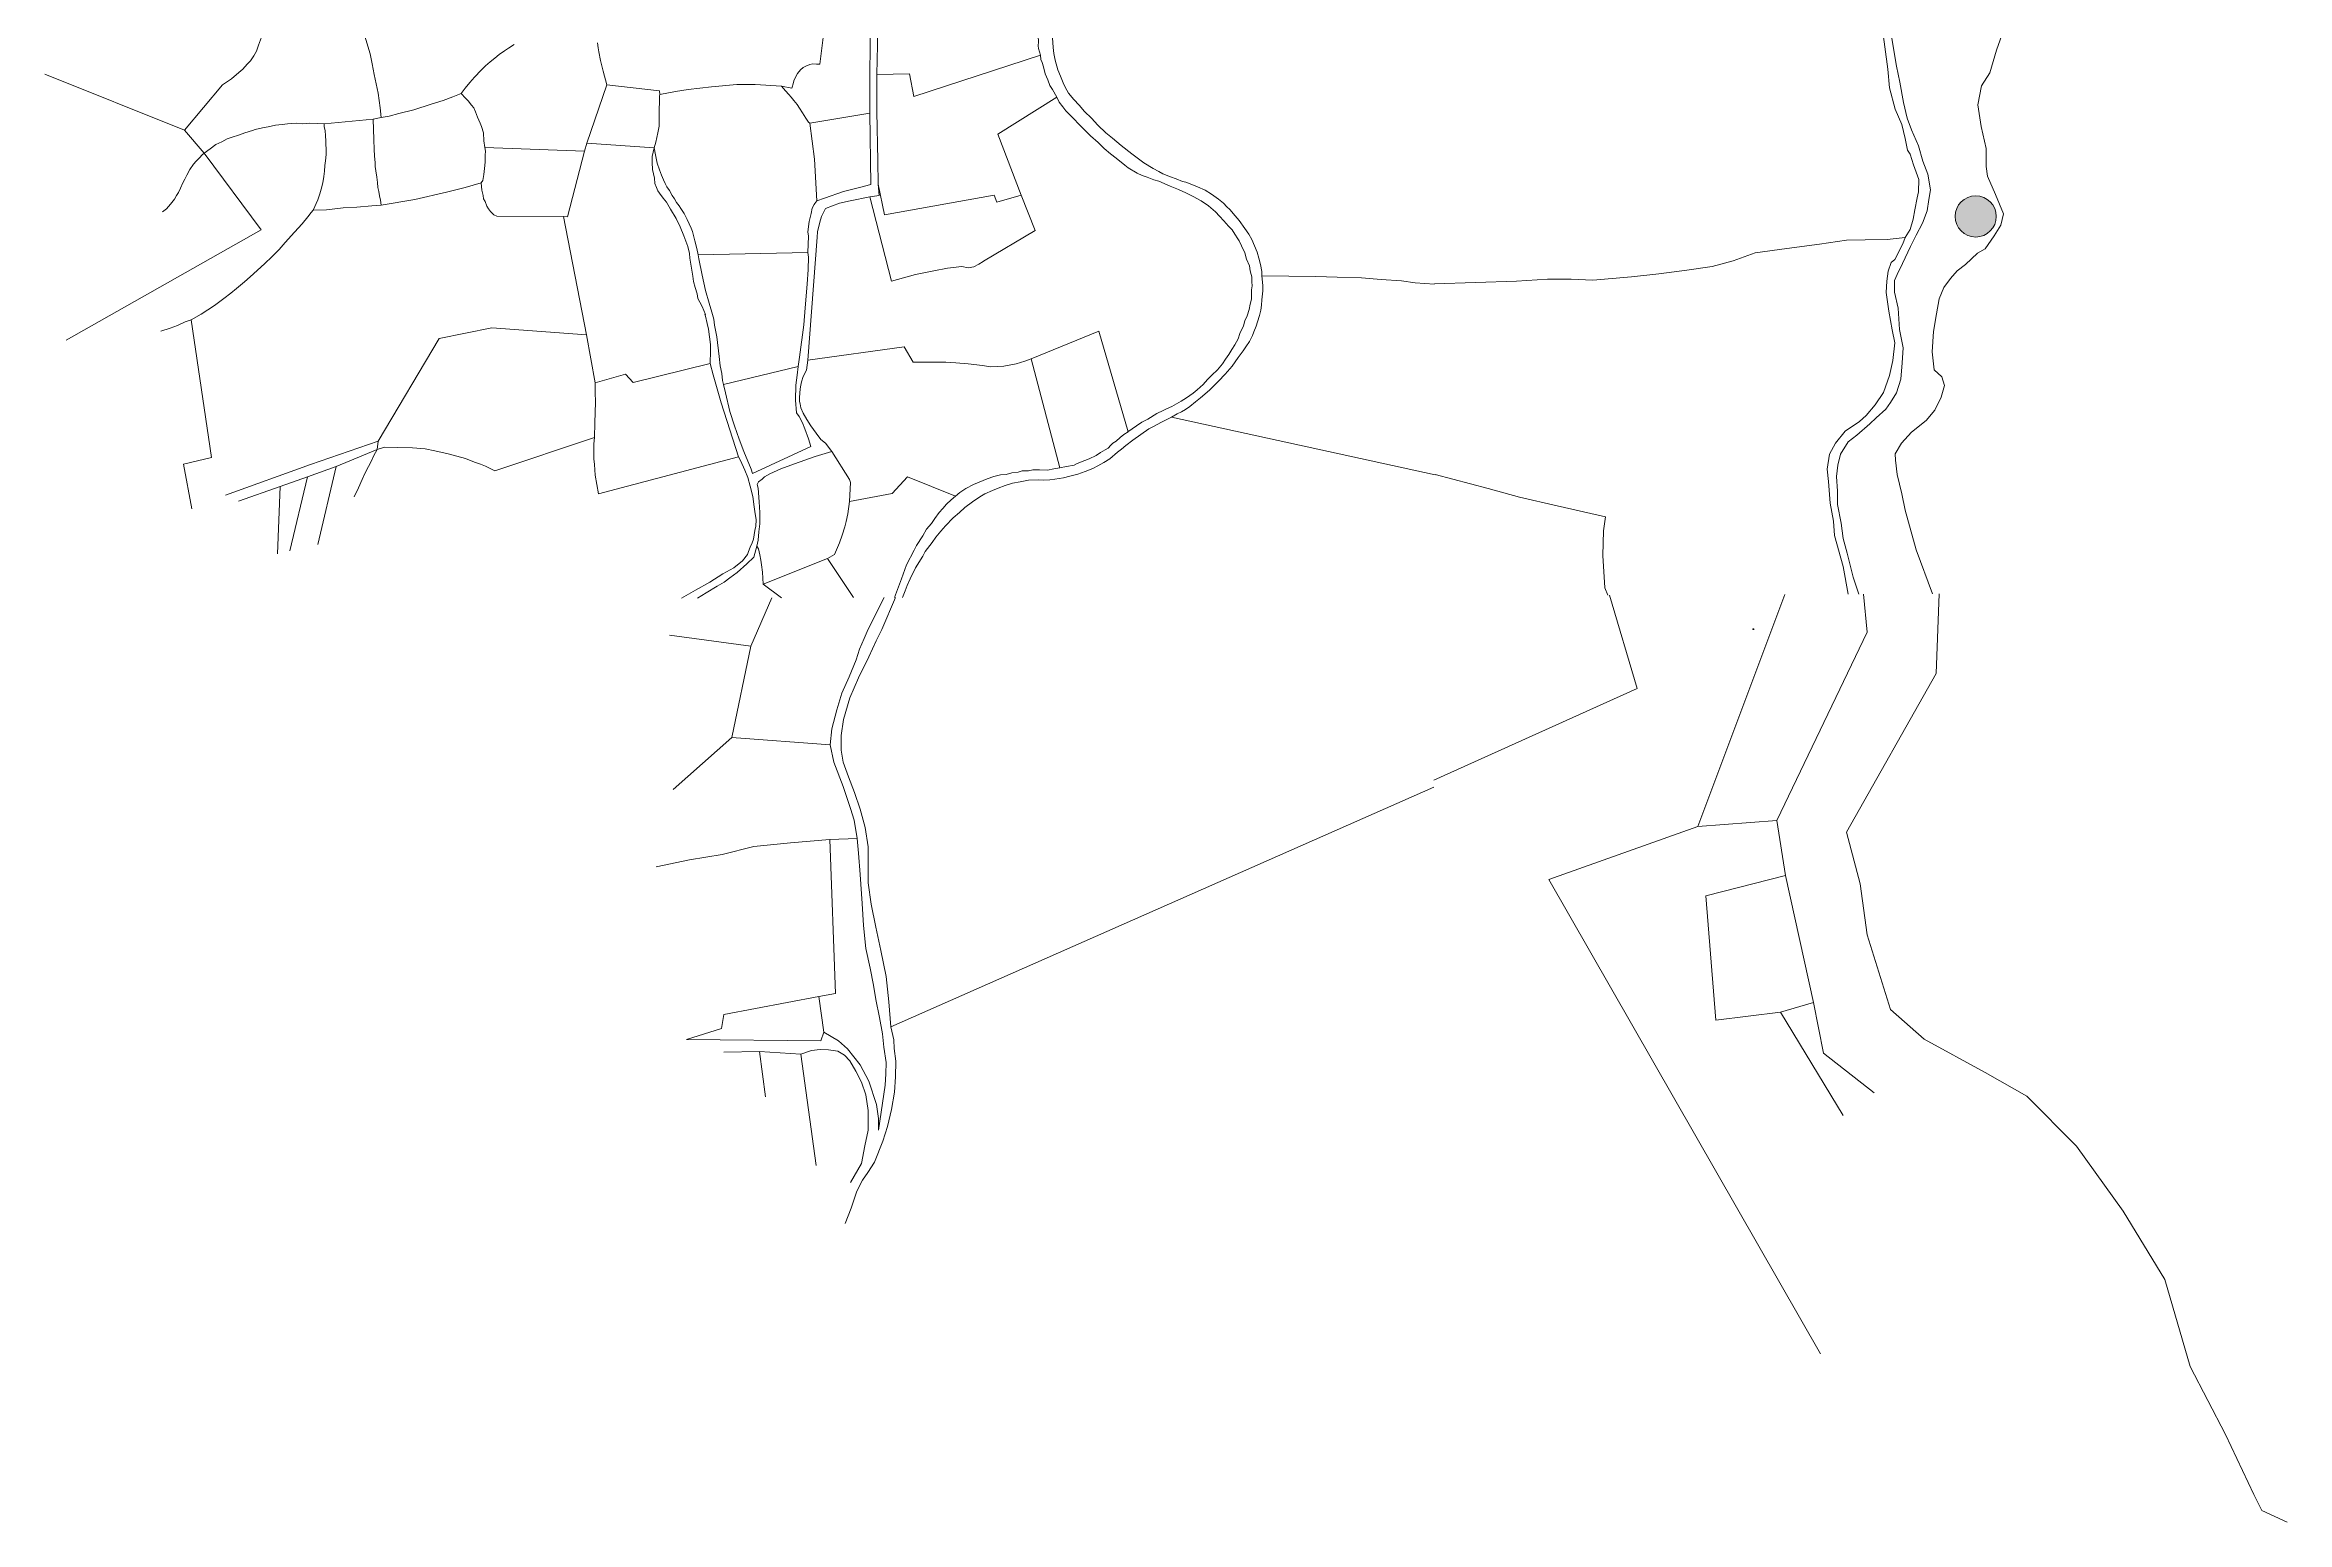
# Model space of a CAD drawing. Header units: millimetres. Extents: x 612319 to 615713, y 1315830 to 1319872.
# Drawn here: x 612319 to 614967, y 1315830 to 1317574 of the extents above; entities that cross this region are included whole.
import ezdxf
from ezdxf.enums import TextEntityAlignment as Align

# ---------------------------------------------------------------- set-up
doc = ezdxf.new("R2010")
doc.units = ezdxf.units.MM
doc.header["$PDMODE"] = 35
doc.header["$PDSIZE"] = 0.5
for name, color, linetype in [('-3', 7, 'Continuous'), ('-4', 7, 'Continuous'), ('2', 7, 'Continuous'), ('3', 7, 'Continuous')]:
    doc.layers.add(name, color=color, linetype=linetype)
doc.styles.get("Standard").update_dxf_attribs({"font": 'TCCM____.TTF'})

msp = doc.modelspace()

# ---------------------------------------------------------------- hatches: boundary and pattern name
at = {"lineweight": 0}
h = msp.add_hatch(color=9, dxfattribs=at)
h.dxf.hatch_style = 1
h.paths.add_polyline_path([(614574.923, 1317371.252, 1), (614623.548, 1317371.252, 1)])

# ---------------------------------------------------------------- linework, layer by layer
at = {"layer": '-3', "color": 1, "lineweight": 0}
msp.add_lwpolyline([(614166.896, 1316924.19), (614199.586, 1316813.775), (613959.244, 1316705.552)], dxfattribs=at)
at = {"layer": '-4', "color": 1, "lineweight": 0}
for p, q in [((614373.627, 1316924.912), (614271.043, 1316651.178)), ((614271.043, 1316651.178), (614095.275, 1316588.496)), ((614271.043, 1316651.178), (614364.305, 1316658.212)), ((614374.495, 1316593.068), (614364.305, 1316658.212)), ((614280.666, 1316568.997), (614374.495, 1316593.068)), ((614407.509, 1316443.151), (614374.495, 1316593.068)), ((614095.275, 1316588.496), (614415.977, 1316028.318)), ((614292.351, 1316422.209), (614280.666, 1316568.997)), ((614368.6, 1316431.849), (614407.509, 1316443.151)), ((614368.6, 1316431.849), (614292.351, 1316422.209)), ((614442.613, 1316309.757), (614368.6, 1316431.849))]:
    msp.add_line(p, q, dxfattribs=at)
for points in [[(614364.305, 1316658.212), (614471.017, 1316880.609), (614466.852, 1316925.237)], [(614555.996, 1316925.549), (614552.651, 1316831.48), (614446.824, 1316644.431), (614462.871, 1316583.334), (614471.045, 1316523.03), (614498.685, 1316434.933), (614538.45, 1316399.945), (614610.464, 1316360.515), (614659.399, 1316332.615), (614718.388, 1316273.65), (614773.251, 1316196.898), (614822.512, 1316116.351), (614852.641, 1316013.494), (614894.027, 1315933.231), (614927.824, 1315862.405), (614937.158, 1315843.551), (614966.998, 1315829.762)], [(614479.29, 1316336.581), (614419.496, 1316383.341), (614407.509, 1316443.151)]]:
    msp.add_lwpolyline(points, dxfattribs=at)
at = {"color": 1, "lineweight": 0}
for centre, radius in [((614599.235, 1317371.252), 24.313), ((614336.619, 1316883.963), 0.5)]:
    msp.add_circle(centre, radius, dxfattribs=at)
msp.add_point((614336.619, 1316883.963), dxfattribs=at)
at = {"layer": '2', "color": 1, "lineweight": 0}
for p, q in [((613243.894, 1317626.496), (613234.411, 1317551.115)), ((612569.045, 1317566.34), (612571.496, 1317573.314)), ((612571.496, 1317573.314), (612574.977, 1317582.695)), ((612695.845, 1317588.134), (612703.066, 1317563.178)), ((612866.463, 1317569.865), (612873.215, 1317574.268)), ((612972.579, 1317570.316), (612971.725, 1317576.295)), ((613302.827, 1317590.606), (613301.766, 1317538.884)), ((612552.805, 1317545.223), (612557.915, 1317550.909)), ((612557.915, 1317550.909), (612562.127, 1317555.075)), ((612562.127, 1317555.075), (612565.84, 1317560.642)), ((612565.84, 1317560.642), (612569.045, 1317566.34)), ((612703.066, 1317563.178), (612705.79, 1317551.215)), ((612705.79, 1317551.215), (612708.131, 1317538.618)), ((612834.329, 1317543.768), (612839.435, 1317548.945)), ((612839.435, 1317548.945), (612844.92, 1317553.738)), ((612844.92, 1317553.738), (612850.529, 1317557.896)), ((612850.529, 1317557.896), (612855.631, 1317562.31)), ((612855.631, 1317562.31), (612862.002, 1317566.589)), ((612862.002, 1317566.589), (612866.463, 1317569.865)), ((612973.188, 1317565.737), (612972.579, 1317570.316)), ((612975.288, 1317555.43), (612973.188, 1317565.737)), ((612978.388, 1317542.574), (612975.288, 1317555.43)), ((613214.705, 1317546.914), (613211.387, 1317544.138)), ((613217.636, 1317548.675), (613214.705, 1317546.914)), ((613222.472, 1317550.552), (613217.636, 1317548.675)), ((613226.031, 1317551.293), (613222.472, 1317550.552)), ((613230.474, 1317551.012), (613226.031, 1317551.293)), ((613234.411, 1317551.115), (613230.474, 1317551.012)), ((613345.422, 1317512.817), (613494.783, 1317561.697)), ((612483.853, 1317472.981), (612319.091, 1317538.996)), ((612483.853, 1317472.981), (612528.963, 1317526.443)), ((612528.963, 1317526.443), (612539.54, 1317533.872)), ((612539.54, 1317533.872), (612548.087, 1317541.314)), ((612548.087, 1317541.314), (612552.805, 1317545.223)), ((612708.131, 1317538.618), (612710.227, 1317527.802)), ((612710.227, 1317527.802), (612712.575, 1317516.604)), ((612810.692, 1317516.472), (612815.296, 1317522.542)), ((612815.296, 1317522.542), (612820.793, 1317529.496)), ((612820.793, 1317529.496), (612826.287, 1317535.814)), ((612826.287, 1317535.814), (612834.329, 1317543.768)), ((612959.247, 1317457.553), (612982.614, 1317526.788)), ((612982.614, 1317526.788), (612978.388, 1317542.574)), ((613044.776, 1317519.608), (612982.614, 1317526.788)), ((613045.131, 1317515.157), (613044.776, 1317519.608)), ((613078.687, 1317520.926), (613063.944, 1317518.601)), ((613106.388, 1317524.316), (613078.687, 1317520.926)), ((613136.37, 1317526.929), (613106.388, 1317524.316)), ((613157.956, 1317526.924), (613136.37, 1317526.929)), ((613188.927, 1317524.829), (613157.956, 1317526.924)), ((613188.927, 1317524.829), (613193.72, 1317519.334)), ((613201.106, 1317522.848), (613188.927, 1317524.829)), ((613193.72, 1317519.334), (613197.633, 1317515.243)), ((613201.492, 1317523.863), (613201.106, 1317522.848)), ((613202.911, 1317527.667), (613201.492, 1317523.863)), ((613203.694, 1317531.348), (613202.911, 1317527.667)), ((613205.111, 1317534.771), (613203.694, 1317531.348)), ((613208.062, 1317539.964), (613205.111, 1317534.771)), ((613211.387, 1317544.138), (613208.062, 1317539.964)), ((613301.766, 1317538.884), (613339.99, 1317539.54)), ((613339.99, 1317539.54), (613345.422, 1317512.817)), ((612712.575, 1317516.604), (612715.017, 1317499.432)), ((612715.017, 1317499.432), (612716.22, 1317487.859)), ((612725.877, 1317489.702), (612737.064, 1317492.679)), ((612737.064, 1317492.679), (612754.86, 1317497.265)), ((612754.86, 1317497.265), (612775.207, 1317503.868)), ((612775.207, 1317503.868), (612789.321, 1317508.224)), ((612789.321, 1317508.224), (612800.768, 1317512.343)), ((612800.768, 1317512.343), (612810.692, 1317516.472)), ((612815.863, 1317510.719), (612810.692, 1317516.472)), ((612819.146, 1317507.648), (612815.863, 1317510.719)), ((612822.925, 1317502.54), (612819.146, 1317507.648)), ((612825.826, 1317499.344), (612822.925, 1317502.54)), ((612827.45, 1317494.758), (612825.826, 1317499.344)), ((612830.079, 1317488.26), (612827.45, 1317494.758)), ((613044.468, 1317488.471), (613044.652, 1317498.256)), ((613044.652, 1317498.256), (613044.822, 1317505.627)), ((613044.822, 1317505.627), (613045.121, 1317513.505)), ((613045.121, 1317513.505), (613045.131, 1317515.157)), ((613063.944, 1317518.601), (613045.131, 1317515.157)), ((613197.633, 1317515.243), (613200.408, 1317512.049)), ((613200.408, 1317512.049), (613203.433, 1317508.091)), ((613203.433, 1317508.091), (613207.342, 1317503.491)), ((613207.342, 1317503.491), (613210.365, 1317499.152)), ((613210.365, 1317499.152), (613213.633, 1317493.539)), ((613213.633, 1317493.539), (613217.914, 1317487.158)), ((613222.325, 1317481.412), (613293.119, 1317493.054)), ((613444.59, 1317468.49), (613514.046, 1317512.169)), ((612483.853, 1317472.981), (612507.054, 1317445.761)), ((612540.419, 1317464.987), (612547.921, 1317467.353)), ((612547.921, 1317467.353), (612555.424, 1317469.845)), ((612555.424, 1317469.845), (612564.198, 1317472.584)), ((612564.198, 1317472.584), (612567.506, 1317473.96)), ((612567.506, 1317473.96), (612576.148, 1317475.937)), ((612576.148, 1317475.937), (612582.755, 1317477.038)), ((612582.755, 1317477.038), (612591.397, 1317478.888)), ((612591.397, 1317478.888), (612599.525, 1317479.724)), ((612599.525, 1317479.724), (612605.622, 1317480.447)), ((612605.622, 1317480.447), (612616.035, 1317481.269)), ((612616.035, 1317481.269), (612623.521, 1317480.712)), ((612623.521, 1317480.712), (612631.901, 1317481.292)), ((612631.901, 1317481.292), (612640.912, 1317481.107)), ((612640.912, 1317481.107), (612648.906, 1317480.673)), ((612648.887, 1317477.242), (612648.906, 1317480.673)), ((612650.127, 1317472.151), (612648.887, 1317477.242)), ((612648.906, 1317480.673), (612706.944, 1317486.013)), ((612650.606, 1317466.937), (612650.127, 1317472.151)), ((612651.074, 1317459.944), (612650.606, 1317466.937)), ((612706.944, 1317486.013), (612716.22, 1317487.859)), ((612706.944, 1317486.013), (612707.569, 1317461.99)), ((612716.22, 1317487.859), (612725.877, 1317489.702)), ((612833.213, 1317481.25), (612830.079, 1317488.26)), ((612834.588, 1317477.556), (612833.213, 1317481.25)), ((612836.956, 1317469.788), (612834.588, 1317477.556)), ((612837.665, 1317460.506), (612836.956, 1317469.788)), ((613040.742, 1317459.007), (613042.963, 1317469.797)), ((613042.963, 1317469.797), (613044.406, 1317477.795)), ((613044.406, 1317477.795), (613044.468, 1317488.471)), ((613217.914, 1317487.158), (613220.681, 1317482.566)), ((613220.681, 1317482.566), (613222.325, 1317481.412)), ((613222.325, 1317481.412), (613227.919, 1317438.928)), ((613472.107, 1317396.385), (613444.59, 1317468.49)), ((612497.735, 1317436.29), (612501.566, 1317440.459)), ((612501.566, 1317440.459), (612505.013, 1317443.868)), ((612505.013, 1317443.868), (612507.054, 1317445.761)), ((612507.054, 1317445.761), (612514.193, 1317451.179)), ((612507.054, 1317445.761), (612574.471, 1317355.372)), ((612514.193, 1317451.179), (612520.947, 1317455.964)), ((612520.947, 1317455.964), (612528.202, 1317459.475)), ((612528.202, 1317459.475), (612534.441, 1317462.866)), ((612534.441, 1317462.866), (612540.419, 1317464.987)), ((612650.689, 1317436.818), (612651.111, 1317444.186)), ((612651.051, 1317455.878), (612651.074, 1317459.944)), ((612651.279, 1317451.301), (612651.051, 1317455.878)), ((612651.111, 1317444.186), (612651.279, 1317451.301)), ((612707.569, 1317461.99), (612707.885, 1317450.424)), ((612707.885, 1317450.424), (612708.477, 1317442.922)), ((612708.477, 1317442.922), (612709.19, 1317434.403)), ((612838.762, 1317452.62), (612837.665, 1317460.506)), ((612838.762, 1317452.62), (612956.275, 1317448.168)), ((612839.626, 1317448.293), (612838.762, 1317452.62)), ((612839.044, 1317435.208), (612839.219, 1317443.594)), ((612839.219, 1317443.594), (612839.626, 1317448.293)), ((612936.162, 1317370.778), (612956.275, 1317448.168)), ((612956.275, 1317448.168), (612959.247, 1317457.553)), ((612959.247, 1317457.553), (613038.544, 1317452.284)), ((613038.544, 1317452.284), (613040.742, 1317459.007)), ((612482.104, 1317410.722), (612484.414, 1317415.154)), ((612484.414, 1317415.154), (612486.726, 1317419.969)), ((612486.726, 1317419.969), (612490.446, 1317426.807)), ((612490.446, 1317426.807), (612494.668, 1317432.752)), ((612494.668, 1317432.752), (612497.735, 1317436.29)), ((612647.242, 1317411.042), (612648.68, 1317418.404)), ((612648.68, 1317418.404), (612649.478, 1317424.753)), ((612649.478, 1317424.753), (612649.769, 1317431.359)), ((612649.769, 1317431.359), (612650.689, 1317436.818)), ((612709.19, 1317434.403), (612709.167, 1317430.336)), ((612709.167, 1317430.336), (612709.899, 1317425.121)), ((612709.899, 1317425.121), (612710.999, 1317417.616)), ((612710.999, 1317417.616), (612711.724, 1317411.257)), ((612834.337, 1317410.838), (612836.257, 1317413.749)), ((612836.257, 1317413.749), (612837.439, 1317420.731)), ((612837.439, 1317420.731), (612838.113, 1317427.716)), ((612838.113, 1317427.716), (612839.044, 1317435.208)), ((613227.919, 1317438.928), (613230.554, 1317389.598)), ((612467.492, 1317385.654), (612472.094, 1317391.47)), ((612472.094, 1317391.47), (612474.657, 1317395.774)), ((612474.657, 1317395.774), (612476.835, 1317399.318)), ((612476.835, 1317399.318), (612479.277, 1317404.64)), ((612479.277, 1317404.64), (612482.104, 1317410.722)), ((612636.143, 1317378.708), (612641.289, 1317390.748)), ((612641.289, 1317390.748), (612643.74, 1317397.721)), ((612643.74, 1317397.721), (612645.295, 1317403.43)), ((612645.295, 1317403.43), (612647.242, 1317411.042)), ((612711.724, 1317411.257), (612712.2, 1317405.535)), ((612712.2, 1317405.535), (612713.315, 1317400.826)), ((612713.315, 1317400.826), (612714.173, 1317395.483)), ((612714.173, 1317395.483), (612715.414, 1317390.391)), ((612715.414, 1317390.391), (612716.396, 1317384.539)), ((612716.396, 1317384.539), (612755.909, 1317391.144)), ((612755.909, 1317391.144), (612793.531, 1317400.048)), ((612793.531, 1317400.048), (612815.266, 1317405.371)), ((612815.266, 1317405.371), (612834.337, 1317410.838)), ((612834.337, 1317410.838), (612835.177, 1317402.318)), ((612835.177, 1317402.318), (612836.665, 1317396.081)), ((612836.665, 1317396.081), (612837.277, 1317392.138)), ((612837.277, 1317392.138), (612838.908, 1317388.823)), ((612838.908, 1317388.823), (612841.035, 1317383.345)), ((613293.436, 1317394.298), (613318.89, 1317294.88)), ((613303.046, 1317409.237), (613310.709, 1317373.222)), ((613310.709, 1317373.222), (613440.235, 1317396.326)), ((613440.235, 1317396.326), (613443.36, 1317387.918)), ((613443.36, 1317387.918), (613472.107, 1317396.385)), ((613488.625, 1317354.47), (613472.107, 1317396.385)), ((612457.921, 1317376.694), (612462.765, 1317380.221)), ((612462.765, 1317380.221), (612467.492, 1317385.654)), ((612614.037, 1317352.8), (612622.851, 1317362.655)), ((612622.851, 1317362.655), (612629.625, 1317370.872)), ((612629.625, 1317370.872), (612633.589, 1317375.929)), ((612633.589, 1317375.929), (612636.143, 1317378.708)), ((612636.143, 1317378.708), (612651.885, 1317379.114)), ((612651.885, 1317379.114), (612671.444, 1317381.274)), ((612671.444, 1317381.274), (612687.316, 1317382.314)), ((612687.316, 1317382.314), (612705.094, 1317383.596)), ((612705.094, 1317383.596), (612716.396, 1317384.539)), ((612841.035, 1317383.345), (612843.175, 1317380.281)), ((612843.175, 1317380.281), (612845.188, 1317377.09)), ((612845.188, 1317377.09), (612849.481, 1317373.123)), ((612849.481, 1317373.123), (612853.027, 1317371.575)), ((612853.027, 1317371.575), (612931.467, 1317371.063)), ((612931.467, 1317371.063), (612936.162, 1317370.778)), ((612958.6, 1317231.475), (612931.467, 1317371.063)), ((612344.115, 1317225.095), (612574.471, 1317355.372)), ((612595.897, 1317332.331), (612603.05, 1317340.291)), ((612603.05, 1317340.291), (612614.037, 1317352.8)), ((613427.34, 1317318.621), (613488.625, 1317354.47)), ((612569.861, 1317307.211), (612579.048, 1317315.793)), ((612579.048, 1317315.793), (612587.216, 1317323.492)), ((612587.216, 1317323.492), (612595.897, 1317332.331)), ((613090.635, 1317326.013), (613219.915, 1317328.656)), ((613368.864, 1317307.158), (613385.133, 1317309.982)), ((613385.133, 1317309.982), (613402.034, 1317312.166)), ((613402.034, 1317312.166), (613409.263, 1317310.724)), ((613409.263, 1317310.724), (613415.998, 1317311.573)), ((613415.998, 1317311.573), (613422.111, 1317314.713)), ((613422.111, 1317314.713), (613427.083, 1317318.114)), ((613427.083, 1317318.114), (613427.34, 1317318.621)), ((612538.738, 1317280.473), (612545.37, 1317286.021)), ((612545.37, 1317286.021), (612554.809, 1317294.093)), ((612554.809, 1317294.093), (612561.441, 1317299.768)), ((612561.441, 1317299.768), (612569.861, 1317307.211)), ((613318.89, 1317294.88), (613347.252, 1317302.841)), ((613347.252, 1317302.841), (613368.864, 1317307.158)), ((613756.329, 1317300.937), (613820.062, 1317300.186)), ((613820.062, 1317300.186), (613845.197, 1317299.609)), ((613845.197, 1317299.609), (613874.011, 1317298.622)), ((613874.011, 1317298.622), (613897.232, 1317296.661)), ((613897.232, 1317296.661), (613920.966, 1317295.332)), ((613920.966, 1317295.332), (613937.454, 1317292.916)), ((613937.454, 1317292.916), (613959.989, 1317291.094)), ((612491.849, 1317249.008), (612503.566, 1317255.921)), ((612503.566, 1317255.921), (612519.236, 1317266.112)), ((612519.236, 1317266.112), (612530.579, 1317274.172)), ((612530.579, 1317274.172), (612538.738, 1317280.473)), ((612456.108, 1317235.897), (612467.17, 1317239.383)), ((612467.17, 1317239.383), (612475.82, 1317242.631)), ((612475.82, 1317242.631), (612484.729, 1317246.767)), ((612484.729, 1317246.767), (612491.849, 1317249.008)), ((612515.935, 1317086.819), (612491.849, 1317249.008)), ((612846.948, 1317239.701), (612784.555, 1317227.273)), ((612958.6, 1317231.475), (612846.948, 1317239.701)), ((612969.067, 1317174.728), (612958.6, 1317231.475)), ((613483.939, 1317203.253), (613563.617, 1317235.939)), ((613563.617, 1317235.939), (613598.354, 1317117.018)), ((612784.555, 1317227.273), (612712.658, 1317105.869)), ((613220.067, 1317201.558), (613218.602, 1317189.747)), ((613220.067, 1317201.558), (613333.931, 1317217.259)), ((613333.931, 1317217.259), (613344.619, 1317199.146)), ((613476.302, 1317200.249), (613483.939, 1317203.253)), ((613483.939, 1317203.253), (613517.73, 1317074.424)), ((612969.067, 1317174.728), (613004.919, 1317184.915)), ((613004.919, 1317184.915), (613014.003, 1317175.07)), ((613014.003, 1317175.07), (613104.885, 1317197.479)), ((613120.349, 1317172.807), (613208.595, 1317194.002)), ((613344.619, 1317199.146), (613374.841, 1317199.343)), ((613374.841, 1317199.343), (613382.967, 1317199.166)), ((613382.967, 1317199.166), (613394.772, 1317198.459)), ((613394.772, 1317198.459), (613409.494, 1317197.225)), ((613409.494, 1317197.225), (613426.497, 1317195.088)), ((613426.497, 1317195.088), (613435.886, 1317193.759)), ((613435.886, 1317193.759), (613451.509, 1317194.554)), ((613451.509, 1317194.554), (613466, 1317197.262)), ((613466, 1317197.262), (613476.302, 1317200.249)), ((612968.674, 1317127.709), (612969.32, 1317152.105)), ((612969.132, 1317163.798), (612969.067, 1317174.728)), ((612969.32, 1317152.105), (612969.132, 1317163.798)), ((612968.195, 1317110.429), (612968.674, 1317127.709)), ((613960.75, 1317066.365), (613649.475, 1317134.246)), ((612712.658, 1317105.869), (612632.918, 1317078.558)), ((612663.114, 1317076.2), (612711.333, 1317095.965)), ((612707.612, 1317088.873), (612711.333, 1317095.965)), ((612711.333, 1317095.965), (612712.658, 1317105.869)), ((612711.333, 1317095.965), (612720.234, 1317098.703)), ((612720.234, 1317098.703), (612735.718, 1317098.475)), ((612735.718, 1317098.475), (612753.231, 1317097.979)), ((612753.231, 1317097.979), (612768.075, 1317096.739)), ((612768.075, 1317096.739), (612779.487, 1317094.631)), ((612850.56, 1317070.911), (612968.195, 1317110.429)), ((612967.517, 1317102.808), (612967.289, 1317085.018)), ((612968.195, 1317110.429), (612967.517, 1317102.808)), ((612482.76, 1317078.648), (612515.935, 1317086.819)), ((612492.489, 1317025.972), (612482.76, 1317078.648)), ((612632.918, 1317078.558), (612532.564, 1317042.231)), ((612629.154, 1317063.968), (612663.114, 1317076.2)), ((612663.114, 1317076.2), (612641.52, 1316983.824)), ((612697.215, 1317068.607), (612701.446, 1317076.077)), ((612701.446, 1317076.077), (612704.658, 1317082.792)), ((612704.658, 1317082.792), (612707.612, 1317088.873)), ((612779.487, 1317094.631), (612795.206, 1317091.097)), ((612795.206, 1317091.097), (612805.472, 1317088.361)), ((612805.472, 1317088.361), (612815.992, 1317085.624)), ((612815.992, 1317085.624), (612826.502, 1317081.234)), ((612826.502, 1317081.234), (612833.723, 1317078.646)), ((612833.723, 1317078.646), (612839.423, 1317076.575)), ((612839.423, 1317076.575), (612844.992, 1317073.743)), ((612844.992, 1317073.743), (612850.56, 1317070.911)), ((612968.139, 1317078.547), (612967.289, 1317085.018)), ((612969.062, 1317065.829), (612968.139, 1317078.547)), ((613138.139, 1317087.543), (612972.837, 1317043.81)), ((613248.394, 1317093.861), (613269.406, 1317060.561)), ((612547.882, 1317035.014), (612596.976, 1317052.486)), ((612596.976, 1317052.486), (612593.732, 1316972.826)), ((612596.976, 1317052.486), (612629.154, 1317063.968)), ((612629.154, 1317063.968), (612608.223, 1316976.544)), ((612684.489, 1317040.35), (612689.371, 1317050.739)), ((612689.371, 1317050.739), (612693.743, 1317060.623)), ((612693.743, 1317060.623), (612697.215, 1317068.607)), ((612972.837, 1317043.81), (612969.062, 1317065.829)), ((613270.53, 1317057.249), (613269.256, 1317034.761)), ((613269.256, 1317034.761), (613319.849, 1317044.239)), ((613269.406, 1317060.561), (613270.53, 1317057.249)), ((613319.849, 1317044.239), (613337.613, 1317063.957)), ((613337.613, 1317063.957), (613394.367, 1317041.115)), ((613267.393, 1317020.029), (613265.436, 1317010.89)), ((613269.256, 1317034.761), (613267.393, 1317020.029)), ((613260.517, 1316994.778), (613257.291, 1316985.901)), ((613263.623, 1317004.927), (613260.517, 1316994.778)), ((613265.436, 1317010.89), (613263.623, 1317004.927)), ((613161.762, 1316978.858), (613159.875, 1316981.92)), ((613163.498, 1316971.603), (613161.762, 1316978.858)), ((613164.732, 1316965.495), (613163.498, 1316971.603)), ((613165.335, 1316959.899), (613164.732, 1316965.495)), ((613243.471, 1316967.557), (613167.487, 1316937.008)), ((613251.752, 1316972.209), (613243.471, 1316967.557)), ((613243.471, 1316967.557), (613273.932, 1316921.187)), ((613257.291, 1316985.901), (613251.752, 1316972.209)), ((613166.682, 1316951.375), (613165.335, 1316959.899)), ((613166.894, 1316944.13), (613166.682, 1316951.375)), ((613167.487, 1316937.008), (613166.894, 1316944.13)), ((613167.487, 1316937.008), (613189.102, 1316920.906)), ((613152.945, 1316863.823), (613177.526, 1316920.911)), ((613056.613, 1316876.761), (613152.945, 1316863.823)), ((613152.945, 1316863.823), (613130.182, 1316756.236)), ((613061.119, 1316694.667), (613130.182, 1316756.236)), ((613130.182, 1316756.236), (613246.333, 1316747.374)), ((613246.193, 1316635.726), (613278.467, 1316636.755)), ((613238.8, 1316408.359), (613232.912, 1316450.32)), ((613162.835, 1316385.444), (613120.903, 1316384.667)), ((613211.633, 1316382.408), (613162.835, 1316385.444)), ((613170.259, 1316332.038), (613162.835, 1316385.444)), ((613211.633, 1316382.408), (613230.065, 1316250.929))]:
    msp.add_line(p, q, dxfattribs=at)
for points in [[(613293.119, 1317493.054), (613293.859, 1317618.418), (613304.005, 1317618.433)], [(613494.779, 1317561.728), (613492.665, 1317569.493), (613492.256, 1317572.795), (613492.402, 1317577.302), (613492.343, 1317579.536), (613491.367, 1317586.405), (613491.921, 1317594.409), (613491.463, 1317603.054), (613493.016, 1317608.002), (613492.917, 1317612.959), (613492.945, 1317617.789), (613493.85, 1317620.452)], [(613508.081, 1317593.054), (613509.695, 1317570.671), (613510.406, 1317563.674), (613512.126, 1317555.78), (613515.344, 1317544.443), (613518.463, 1317536.919), (613521.708, 1317529.141), (613524.081, 1317523.784), (613528.094, 1317516.889), (613534.261, 1317509.469), (613540.558, 1317502.429), (613546.727, 1317495.263), (613554.92, 1317487.064), (613562.478, 1317478.871), (613571.934, 1317469.772), (613580.015, 1317463.608), (613590.237, 1317455.013), (613602.608, 1317445.129), (613609.049, 1317440.503), (613616.878, 1317434.595), (613627.749, 1317427.901), (613634.451, 1317424.163), (613639.258, 1317421.71), (613648.372, 1317417.953), (613655.084, 1317415.613), (613662.552, 1317412.504), (613666.611, 1317411.837), (613671.673, 1317409.637), (613680.155, 1317406.266), (613689.141, 1317402.256), (613696.596, 1317397.367), (613704.935, 1317391.71), (613710.868, 1317386.961), (613714.9, 1317382.735), (613718.303, 1317379.276), (613724.726, 1317372.108), (613729.255, 1317366.353), (613736.297, 1317357.02), (613740.945, 1317350.247), (613744.454, 1317343.864), (613747.701, 1317336.467), (613750.693, 1317328.944), (613752.674, 1317322.065), (613754.523, 1317314.425), (613756.24, 1317306.149), (613756.329, 1317300.937)], [(614515.843, 1317346.498), (614521.913, 1317355.668), (614525.432, 1317367.883), (614527.43, 1317379.076), (614530.182, 1317393.069), (614531.684, 1317400.192), (614531.892, 1317414.941), (614525.739, 1317432.215), (614521.634, 1317444.664), (614518.823, 1317449.487), (614515.731, 1317463.21), (614512.121, 1317479.728), (614504.186, 1317498.015), (614497.5, 1317522.916), (614495.398, 1317545.032), (614489.028, 1317591.85)], [(613514.046, 1317512.169), (613508.893, 1317521.225), (613505.872, 1317525.819), (613503.372, 1317532.697), (613500.364, 1317539.579), (613498.254, 1317547.853), (613496.632, 1317552.819), (613495.384, 1317556.64), (613494.779, 1317561.728)], [(613301.766, 1317538.884), (613301.384, 1317495.038), (613302.697, 1317436.692), (613303.046, 1317409.237)], [(613230.554, 1317389.598), (613239.715, 1317392.846), (613262.363, 1317400.715), (613281.057, 1317405.558), (613294.663, 1317408.907), (613293.119, 1317493.054)], [(613597.942, 1317116.754), (613608.299, 1317123.948), (613614.673, 1317128.23), (613621.551, 1317131.874), (613632.256, 1317138.545), (613639.514, 1317142.187), (613643.716, 1317144.195), (613649.826, 1317146.699), (613655.431, 1317149.843), (613660.91, 1317153.114), (613667.156, 1317157.27), (613675.06, 1317162.56), (613680.034, 1317166.469), (613686.801, 1317172.783), (613692.042, 1317178.724), (613697.278, 1317184.031), (613703.789, 1317189.964), (613709.672, 1317197.3), (613713.132, 1317202.617), (613717.1, 1317208.185), (613720.818, 1317214.263), (613724.278, 1317219.707), (613728.255, 1317226.673), (613730.324, 1317233.143), (613734.565, 1317241.886), (613736.125, 1317248.105), (613738.953, 1317254.061), (613741.154, 1317261.419), (613742.333, 1317267.64), (613743.891, 1317273.604), (613744.052, 1317279.449), (613743.828, 1317284.535), (613744.618, 1317289.487), (613744.391, 1317294.063), (613744.298, 1317299.91), (613743.806, 1317302.71), (613742.561, 1317307.038), (613741.706, 1317312.763), (613738.069, 1317320.665), (613736.082, 1317328.43), (613732.067, 1317336.716), (613729.306, 1317342.325), (613728.051, 1317344.875), (613724.274, 1317350.49), (613721.129, 1317355.466), (613716.962, 1317359.559), (613711.285, 1317365.948), (613706.366, 1317371.57), (613701.57, 1317376.684), (613693.357, 1317383.724), (613684.502, 1317389.497), (613675.009, 1317394.766), (613666.655, 1317399.266), (613657.661, 1317403.006), (613647.78, 1317407.007), (613634.735, 1317412.933), (613628.523, 1317414.623), (613620.795, 1317417.593), (613615.091, 1317419.407), (613609.014, 1317422.368), (613598.51, 1317428.532), (613594.339, 1317431.862), (613584.354, 1317439.93), (613577.4, 1317445.057), (613569.945, 1317451.33), (613562.748, 1317458.364), (613553.779, 1317466.299), (613548.351, 1317471.924), (613540.524, 1317479.725), (613533.963, 1317487.01), (613529.795, 1317490.848), (613524.745, 1317495.836), (613521.345, 1317500.813), (613516.932, 1317506.178), (613514.046, 1317512.169)], [(613104.885, 1317197.479), (613105.214, 1317212.426), (613105.004, 1317220.054), (613104.042, 1317229.21), (613102.697, 1317238.243), (613101.213, 1317244.988), (613099.357, 1317253.515), (613098.61, 1317255.934), (613099.115, 1317255.55), (613095.488, 1317264.977), (613092.597, 1317270.206), (613090.336, 1317274.414), (613089.224, 1317279.758), (613087.236, 1317287.269), (613084.992, 1317294.4), (613084.267, 1317300.76), (613083.165, 1317307.757), (613082.064, 1317315.008), (613080.835, 1317322.006), (613080.232, 1317327.475), (613078.375, 1317335.747), (613073.75, 1317348.358), (613069.24, 1317358.935), (613064.471, 1317368.623), (613057.933, 1317379.848), (613053.028, 1317387.885), (613049.246, 1317392.737), (613044.837, 1317398.738), (613043.075, 1317401.418), (613041.574, 1317405.367), (613039.569, 1317409.955), (613038.845, 1317416.441), (613036.492, 1317426.75), (613036.286, 1317435.013), (613036.199, 1317441.876), (613038.544, 1317452.284)], [(613038.544, 1317452.284), (613040.273, 1317443.885), (613042.249, 1317434.214), (613044.744, 1317426.446), (613047.245, 1317419.948), (613049.754, 1317414.595), (613051.506, 1317410.136), (613053.515, 1317406.311), (613056.538, 1317401.971), (613059.931, 1317395.977), (613062.83, 1317392.146), (613065.089, 1317387.557), (613068.114, 1317383.726), (613070.128, 1317380.663), (613074.156, 1317374.538), (613077.416, 1317367.527), (613082.183, 1317357.458), (613083.811, 1317353.508), (613086.54, 1317342.307), (613089.154, 1317333.394), (613090.635, 1317326.013)], [(613219.915, 1317328.656), (613220.915, 1317347.842), (613220.184, 1317353.184), (613221.525, 1317365.377), (613223.865, 1317374.768), (613225.297, 1317380.86), (613227.481, 1317385.168), (613228.25, 1317386.434), (613230.554, 1317389.598)], [(613293.436, 1317394.298), (613269.918, 1317389.739), (613257.457, 1317386.765), (613241.042, 1317380.764), (613236.415, 1317371.133), (613234.089, 1317364.284), (613231.486, 1317353.242), (613230.941, 1317346.891), (613220.067, 1317201.558)], [(613303.046, 1317409.237), (613304.237, 1317395.757), (613293.436, 1317394.298)], [(614515.843, 1317346.498), (614513.325, 1317338.863), (614503.726, 1317320.529), (614499.417, 1317316.958), (614495.891, 1317306.777)], [(613090.635, 1317326.013), (613091.496, 1317321.178), (613095.32, 1317301.709), (613099.28, 1317283.891), (613103.382, 1317268.742), (613106.622, 1317258.173), (613109.113, 1317249.769), (613109.836, 1317243.029), (613112.549, 1317229.159), (613115.461, 1317205.755), (613116.414, 1317194.946), (613118.392, 1317185.783), (613119.36, 1317177.516), (613120.349, 1317172.807)], [(613208.595, 1317194.002), (613210.437, 1317205.048), (613215.356, 1317243.148), (613216.996, 1317263.219), (613219.19, 1317291.167), (613220.56, 1317308.444), (613221.026, 1317323.184), (613219.915, 1317328.656)], [(613756.329, 1317300.937), (613757.389, 1317289.617), (613757.216, 1317283.263), (613756.25, 1317272.721), (613755.698, 1317266.624), (613754.891, 1317260.529), (613753.576, 1317254.311), (613751.109, 1317246.831), (613749.676, 1317241.758), (613746.705, 1317234.918), (613745.277, 1317230.607), (613741.671, 1317223.645), (613737.309, 1317217.45), (613734.099, 1317212.518), (613728.454, 1317204.555), (613721.017, 1317194.571), (613713.075, 1317184.973), (613705.144, 1317176.9), (613694.273, 1317166.054), (613683.795, 1317156.984), (613677.921, 1317152.327), (613671.026, 1317147.042), (613665.92, 1317143.396), (613661.328, 1317140.509), (613656.358, 1317138.005), (613649.475, 1317134.246)], [(614448.801, 1316925.178), (614442.6, 1316958.023), (614432.574, 1316994.612), (614431.251, 1317011.391), (614427.372, 1317032.739), (614425.514, 1317058.162), (614423.943, 1317072.906), (614426.683, 1317090.458), (614433.757, 1317103.699), (614445.149, 1317117.715), (614461.886, 1317129.202), (614469.741, 1317136.343), (614480.63, 1317148.832), (614490.495, 1317163.352), (614497.548, 1317183.458), (614501.305, 1317201.013), (614503.526, 1317222.124), (614500.429, 1317237.372), (614496.801, 1317259.485), (614493.429, 1317281.343), (614494.149, 1317294.822), (614495.891, 1317306.777)], [(613138.139, 1317087.543), (613117.939, 1317151.342), (613108.351, 1317184.065), (613104.885, 1317197.479)], [(613120.349, 1317172.807), (613122.704, 1317162.879), (613128.038, 1317141.113), (613133.527, 1317124.175), (613139.148, 1317108.254), (613144.398, 1317093.86), (613153.038, 1317072.963), (613154.785, 1317067.615), (613223.538, 1317099.478), (613221.052, 1317108.644), (613216.676, 1317120.364), (613213.796, 1317127.499), (613209.903, 1317134.894), (613206.881, 1317139.234), (613205.699, 1317154.493), (613205.928, 1317172.031), (613207.393, 1317183.715), (613208.595, 1317194.002)], [(613218.602, 1317189.747), (613214.622, 1317182.272), (613212.808, 1317176.056), (613211.769, 1317171.995), (613211.108, 1317167.551), (613210.825, 1317162.469), (613210.16, 1317157.389), (613210.387, 1317152.685), (613211.007, 1317150.139), (613211.996, 1317145.43), (613214.498, 1317139.06), (613219.026, 1317131.534), (613223.808, 1317124.006), (613230.106, 1317115.325), (613235.524, 1317108.047), (613240.832, 1317103.694), (613248.394, 1317093.861)], [(613649.475, 1317134.246), (613637.752, 1317128.49), (613628.445, 1317123.352), (613622.965, 1317120.471), (613613.395, 1317113.936), (613603.95, 1317107.273), (613595.651, 1317100.982), (613590.54, 1317096.574), (613585.942, 1317092.796), (613576.744, 1317085.115), (613569.475, 1317080.723), (613562.463, 1317076.837), (613556.6, 1317073.705), (613547.685, 1317069.961), (613539.03, 1317067.105), (613529.617, 1317064.637), (613521.985, 1317062.79), (613511.942, 1317061.089), (613505.841, 1317060.119), (613498.476, 1317060.05), (613492.129, 1317060.226), (613480.826, 1317059.806), (613470.654, 1317057.851), (613461.882, 1317056.395), (613453.101, 1317053.54), (613444.825, 1317050.426), (613438.076, 1317047.683), (613429.031, 1317043.559), (613423.04, 1317040.301), (613414.363, 1317034.395), (613405.551, 1317027.472), (613399.033, 1317021.549), (613391.751, 1317015.378), (613382.666, 1317005.789), (613377.036, 1316999.859), (613371.397, 1316992.658), (613366.907, 1316986.337), (613358.702, 1316975.597), (613355.87, 1316970.281), (613347.261, 1316956.24), (613341.074, 1316943.577), (613337.334, 1316935.599), (613334.875, 1316929.263), (613331.758, 1316921.379)], [(613517.25, 1317074.357), (613525.359, 1317076.157), (613534.51, 1317077.754), (613537.95, 1317079.639), (613547.239, 1317083.141), (613552.33, 1317085.144), (613560.479, 1317089.034), (613565.832, 1317092.433), (613571.057, 1317095.578), (613574.624, 1317097.717), (613578.073, 1317101.128), (613580.117, 1317103.403), (613584.323, 1317106.047), (613589.045, 1317110.085), (613593.256, 1317113.745), (613598.354, 1317117.018)], [(613071.01, 1316920.513), (613087.322, 1316929.872), (613104.267, 1316939.555), (613119.687, 1316949.12), (613132.682, 1316956.54), (613142.887, 1316964.611), (613148.772, 1316972.201), (613150.188, 1316975.497), (613152.122, 1316980.696), (613154.311, 1316985.894), (613155.734, 1316990.334), (613157.698, 1317000.617), (613158.616, 1317005.695), (613158.912, 1317012.938), (613157.319, 1317022.861), (613156.844, 1317028.456), (613155.01, 1317040.669), (613151.905, 1317052.762), (613149.171, 1317062.946), (613145.54, 1317071.865), (613140.653, 1317083.08), (613138.139, 1317087.543)], [(613248.394, 1317093.861), (613228.676, 1317087.754), (613204.247, 1317079.26), (613188.212, 1317073.13), (613175.353, 1317067.235), (613168.985, 1317063.842), (613166.047, 1317060.937), (613161.713, 1317057.913), (613160.171, 1317054.745), (613161.416, 1317050.543), (613162.592, 1317034.395), (613163.533, 1317021.552), (613163.456, 1317008.207), (613162.386, 1316998.936), (613161.312, 1316988.902), (613159.875, 1316981.92)], [(613394.313, 1317041.068), (613399.725, 1317045.404), (613406.863, 1317050.063), (613415.779, 1317054.838), (613422.27, 1317057.467), (613431.816, 1317061.349), (613439.705, 1317064.097), (613447.591, 1317066.337), (613454.323, 1317066.677), (613460.935, 1317068.416), (613468.306, 1317069.388), (613473.139, 1317070.756), (613480.76, 1317071.091), (613485.971, 1317071.949), (613493.591, 1317072.157), (613502.985, 1317071.845), (613510.74, 1317073.45), (613517.73, 1317074.424)], [(613322.428, 1316921.348), (613330.691, 1316943.257), (613336.629, 1316959.871), (613345.744, 1316977.1), (613348.571, 1316982.803), (613355.748, 1316994.325), (613360.237, 1317002.05), (613366.244, 1317008.75), (613370.088, 1317014.7), (613375.335, 1317021.658), (613379.68, 1317026.461), (613384.026, 1317031.392), (613389.263, 1317036.698), (613394.367, 1317041.115)], [(613159.875, 1316981.92), (613156.371, 1316968.851), (613148.2, 1316961.275), (613136.713, 1316951.05), (613128.167, 1316944.493), (613121.282, 1316939.578), (613113.128, 1316934.925), (613100.131, 1316926.997), (613089.946, 1316920.576)], [(613246.333, 1316747.374), (613248.347, 1316766.449), (613254.424, 1316788.578), (613260.249, 1316808.417), (613268.87, 1316827.748), (613276.982, 1316847.588), (613281.29, 1316860.306), (613286.614, 1316872.77), (613291.177, 1316883.961), (613310.195, 1316921.345)], [(613318.085, 1316414.489), (613315.768, 1316443.99), (613312.434, 1316473.745), (613306.303, 1316504.77), (613300.43, 1316532.235), (613295.065, 1316559.446), (613291.227, 1316584.623), (613291.457, 1316608.783), (613291.185, 1316626.84), (613287.857, 1316649.728), (613281.99, 1316671.598), (613275.362, 1316691.179), (613267.974, 1316709.488), (613261.857, 1316727.034), (613259.301, 1316741.275), (613259.283, 1316758.569), (613262.314, 1316777.39), (613269.658, 1316802.825), (613280.054, 1316826.48), (613291.973, 1316851.154), (613300.594, 1316870.231), (613307.443, 1316883.713), (613323.66, 1316921.389)], [(613246.333, 1316747.374), (613250.675, 1316726.776), (613261.632, 1316698.041), (613270.299, 1316672.357), (613274.887, 1316658.371), (613278.467, 1316636.755)], [(613246.193, 1316635.726), (613199.689, 1316631.641), (613156.49, 1316627.303), (613118.886, 1316617.881), (613080.517, 1316611.764), (613041.134, 1316603.358)], [(613232.912, 1316450.32), (613252.731, 1316453.887), (613246.193, 1316635.726)], [(613278.467, 1316636.755), (613280.01, 1316619.715), (613281.814, 1316594.284), (613284.137, 1316559.951), (613285.688, 1316534.01), (613288.765, 1316507.053), (613293.871, 1316483.911), (613297.45, 1316463.567), (613300.517, 1316446.782), (613304.859, 1316425.421), (613308.182, 1316406.348), (613309.977, 1316390.326), (613312.537, 1316372.524), (613312.296, 1316359.045), (613311.293, 1316345.82), (613303.723, 1316292.409)], [(613076.667, 1316399.402), (613118.333, 1316412.641), (613120.857, 1316429.173), (613232.912, 1316450.32)], [(613238.8, 1316408.359), (613235.252, 1316397.93), (613076.667, 1316399.402)], [(613303.723, 1316292.409), (613303.455, 1316306.143), (613301.151, 1316322.673), (613291.974, 1316350.391), (613281.789, 1316369.716), (613266.775, 1316388.531), (613256.346, 1316397.937), (613238.8, 1316408.359)], [(613264.189, 1316182.274), (613271.287, 1316200.587), (613278.128, 1316220.427), (613284.722, 1316233.654), (613290.813, 1316242.557), (613298.679, 1316254.768), (613308.819, 1316279.695), (613314.139, 1316296.736), (613318.947, 1316317.084), (613322.484, 1316337.431), (613323.736, 1316355.488), (613323.972, 1316373.8), (613322.177, 1316389.058), (613321.659, 1316398.977), (613318.085, 1316414.489)], [(613270.493, 1316230.852), (613283.432, 1316253.236), (613287.477, 1316273.838), (613291.524, 1316292.405), (613291.501, 1316315.803), (613288.686, 1316334.367), (613283.588, 1316349.371), (613276.968, 1316362.085), (613269.585, 1316374.29), (613263.479, 1316380.9), (613255.596, 1316385.73), (613244.666, 1316387.252), (613234.5, 1316387.757), (613224.336, 1316386.482), (613211.633, 1316382.408)]]:
    msp.add_lwpolyline(points, dxfattribs=at)
at = {"layer": '3', "color": 1, "lineweight": 0}
msp.add_line((613318.085, 1316414.489), (613959.271, 1316697.528), dxfattribs=at)
for points in [[(614461.253, 1316925.222), (614454.33, 1316945.341), (614447.38, 1316973.547), (614442.751, 1316990.825), (614440.407, 1317009.127), (614436.017, 1317031.237), (614435.968, 1317047.002), (614434.643, 1317064.289), (614436.381, 1317077.516), (614439.389, 1317090.746), (614448.493, 1317105.01), (614458.887, 1317112.92), (614474.093, 1317126.438), (614481.695, 1317133.324), (614493.098, 1317143.779), (614498.665, 1317151.423), (614505.49, 1317162.883), (614510.776, 1317179.171), (614512.495, 1317198.246), (614513.455, 1317216.302), (614509.321, 1317237.905), (614507.464, 1317263.073), (614503.339, 1317281.878), (614503.296, 1317295.609), (614506.577, 1317302.738), (614512.635, 1317315.722), (614522.23, 1317335.581), (614529.049, 1317349.076), (614536.374, 1317363.335), (614541.92, 1317377.844), (614543.911, 1317391.071), (614545.653, 1317402.773), (614542.547, 1317421.072), (614536.908, 1317436.313), (614531.514, 1317454.607), (614523.577, 1317473.402), (614518.196, 1317487.373), (614514.073, 1317505.669), (614509.677, 1317529.814), (614505.552, 1317548.619), (614498.159, 1317593.079)], [(614548.333, 1316925.526), (614528.963, 1316977.587), (614515.984, 1317024.296), (614511.803, 1317043.849), (614506.588, 1317066.448), (614504.456, 1317083.47), (614504.157, 1317091.095), (614511.708, 1317103.59), (614523.323, 1317116.615), (614540.525, 1317130.177), (614551.126, 1317142.688), (614558.408, 1317157.724), (614562.394, 1317171.472), (614559.029, 1317181.878), (614550.086, 1317190.221), (614547.928, 1317211.564), (614549.313, 1317235.468), (614553.005, 1317256.078), (614555.951, 1317273.889), (614561.463, 1317287.391), (614569.279, 1317298.108), (614577.359, 1317307.047), (614586.973, 1317314.469), (614601.38, 1317328.016), (614610.499, 1317333.147), (614620.829, 1317348.454), (614628.889, 1317360.952), (614631.861, 1317374.186), (614622.579, 1317397.018), (614613.048, 1317418.832), (614611.711, 1317430.265), (614611.588, 1317451.364), (614605.59, 1317477.518), (614601.628, 1317503.174), (614606.14, 1317525.497), (614615.755, 1317540.656), (614623.661, 1317567.628), (614630.016, 1317585.349)], [(613959.987, 1317291.612), (614056.793, 1317294.667), (614093.379, 1317297.308), (614121.334, 1317297.129), (614147.005, 1317295.926), (614192.736, 1317299.863), (614224.999, 1317303.509), (614258.277, 1317307.666), (614287.995, 1317312.323), (614312.879, 1317319.001), (614338.772, 1317328.224), (614376.366, 1317333.41), (614414.725, 1317338.344), (614446.729, 1317343.261), (614468.838, 1317343.575), (614494.758, 1317343.899), (614515.843, 1317346.498)], [(613960.749, 1317066.581), (614023.507, 1317049.965), (614060.642, 1317039.639), (614104.892, 1317029.587), (614161.858, 1317016.517), (614159.877, 1316999.984), (614158.951, 1316970.994), (614161.358, 1316932.859), (614164.687, 1316924.186)]]:
    msp.add_lwpolyline(points, dxfattribs=at)

# ---------------------------------------------------------------- texts
at = {"color": 1, "lineweight": 0}
msp.add_text('1', height=1, rotation=90, dxfattribs=at).set_placement((614337.513, 1316883.515), align=Align.MIDDLE_LEFT)

doc.saveas('drawing.dxf')
